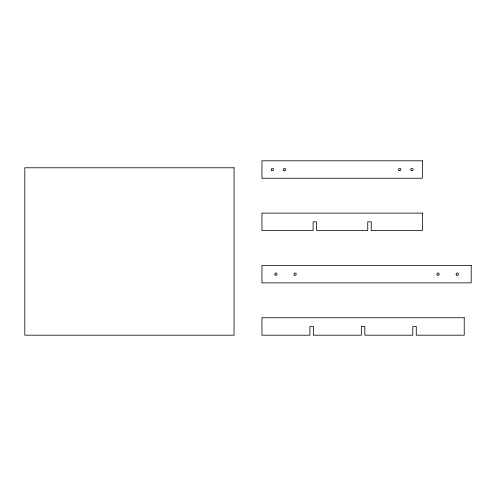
<?xml version="1.0" encoding="UTF-8"?>
<svg xmlns="http://www.w3.org/2000/svg" width="496" height="496" viewBox="0 0 496 496"><rect width="100%" height="100%" fill="white"/><g stroke="black" fill="none" stroke-linecap="round" stroke-linejoin="round"><path stroke-width="0.74" d="M422.375 160.809L261.95 160.809L261.95 178.25L422.375 178.25L422.375 160.809M234.05 167.784L24.8 167.784L24.8 335.191L234.05 335.191L234.05 167.784M422.375 213.125L261.95 213.125L261.95 230.559L313.1 230.559L313.1 221.842L316.591 221.842L316.591 230.559L367.741 230.559L367.741 221.842L371.225 221.842L371.225 230.559L422.375 230.559L422.375 213.125M471.2 265.434L261.95 265.434L261.95 282.875L471.2 282.875L471.2 265.434M464.225 317.75L261.95 317.75L261.95 335.191L309.901 335.191L309.901 326.467L313.391 326.467L313.391 335.191L361.342 335.191L361.342 326.467L364.833 326.467L364.833 335.191L412.784 335.191L412.784 326.467L416.274 326.467L416.274 335.191L464.225 335.191L464.225 317.75M271.827 170.543A1.166 1.166 0 0 0 273.581 169.533A1.166 1.166 0 0 0 271.827 168.522A1.166 1.166 0 0 0 271.827 170.543M283.966 170.5A1.166 1.166 0 0 0 285.783 169.613A1.166 1.166 0 0 0 284.109 168.479A1.166 1.166 0 0 0 283.966 170.5M411.327 170.543A1.166 1.166 0 0 0 413.081 169.533A1.166 1.166 0 0 0 411.327 168.522A1.166 1.166 0 0 0 411.327 170.543M399.125 170.543A1.166 1.166 0 0 0 400.873 169.533A1.166 1.166 0 0 0 399.125 168.522A1.166 1.166 0 0 0 399.125 170.543M275.23 275.113A1.166 1.166 0 0 0 277.059 274.263A1.166 1.166 0 0 0 275.41 273.098A1.166 1.166 0 0 0 275.23 275.113M294.5 275.168A1.166 1.166 0 0 0 296.248 274.158A1.166 1.166 0 0 0 294.5 273.147A1.166 1.166 0 0 0 294.5 275.168M437.484 275.168A1.166 1.166 0 0 0 439.233 274.158A1.166 1.166 0 0 0 437.484 273.147A1.166 1.166 0 0 0 437.484 275.168M456.667 275.168A1.166 1.166 0 0 0 458.416 274.158A1.166 1.166 0 0 0 456.667 273.147A1.166 1.166 0 0 0 456.667 275.168"/></g></svg>
